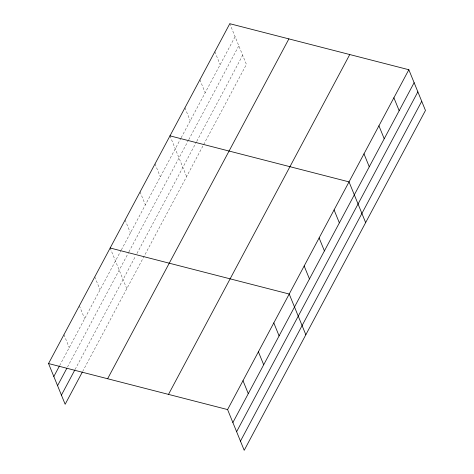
<?xml version="1.0" encoding="UTF-8"?>
<svg xmlns="http://www.w3.org/2000/svg" width="474" height="474" viewBox="0 0 474 474"><rect width="100%" height="100%" fill="white"/><g stroke="black" fill="none" stroke-linecap="round" stroke-linejoin="round"><path stroke-width="0.36" stroke-dasharray="2.37 1.78" d="M59.647 365.596L121.018 250.527M121.368 249.875L180.831 138.378M181.181 137.727L235.08 36.658M67.498 367.054L128.584 252.518M128.928 251.866L188.397 140.363M188.747 139.712L238.819 45.818M75.111 369.43L135.564 256.084M136.956 253.477L196.42 141.981M196.769 141.329L242.676 55.257M82.618 371.533L203.293 145.275M203.636 144.617L246.415 64.423L229.795 23.7M214.841 51.737L220.132 64.695M199.886 79.774L205.177 92.732M184.937 107.811L190.222 120.769M169.982 135.848L186.596 176.571M155.028 163.886L160.313 176.849M140.073 191.923L145.364 204.887M125.118 219.966L130.409 232.924M110.169 248.003L126.783 288.719M94.759 276.887L100.05 289.845M79.354 305.777L84.645 318.735M63.949 334.662L69.234 347.62"/><path stroke-width="0.71" d="M82.275 372.173L65.157 404.269L48.538 363.552L229.795 23.7L408.843 69.731L425.462 110.448L244.205 450.3L227.585 409.577L408.843 69.731M53.829 376.51L59.309 366.236M57.567 385.67L66.81 368.339M61.419 395.109L74.773 370.07M107.628 378.738L288.879 38.892M168.501 394.392L349.759 54.54M232.876 422.541L414.128 82.689M236.615 431.701L417.867 91.849M240.466 441.14L421.724 101.288M169.982 135.848L349.03 181.88L365.644 222.602M110.169 248.003L289.217 294.034L305.831 334.751M48.538 363.552L227.585 409.577M393.888 97.768L399.179 110.726M378.933 125.806L384.224 138.763M363.985 153.843L369.27 166.801M334.075 209.917L339.36 222.875M319.121 237.954L324.412 250.918M304.166 265.991L309.457 278.955M273.806 322.918L279.097 335.876M258.401 351.809L263.692 364.767M242.996 380.693L248.281 393.651"/></g></svg>
